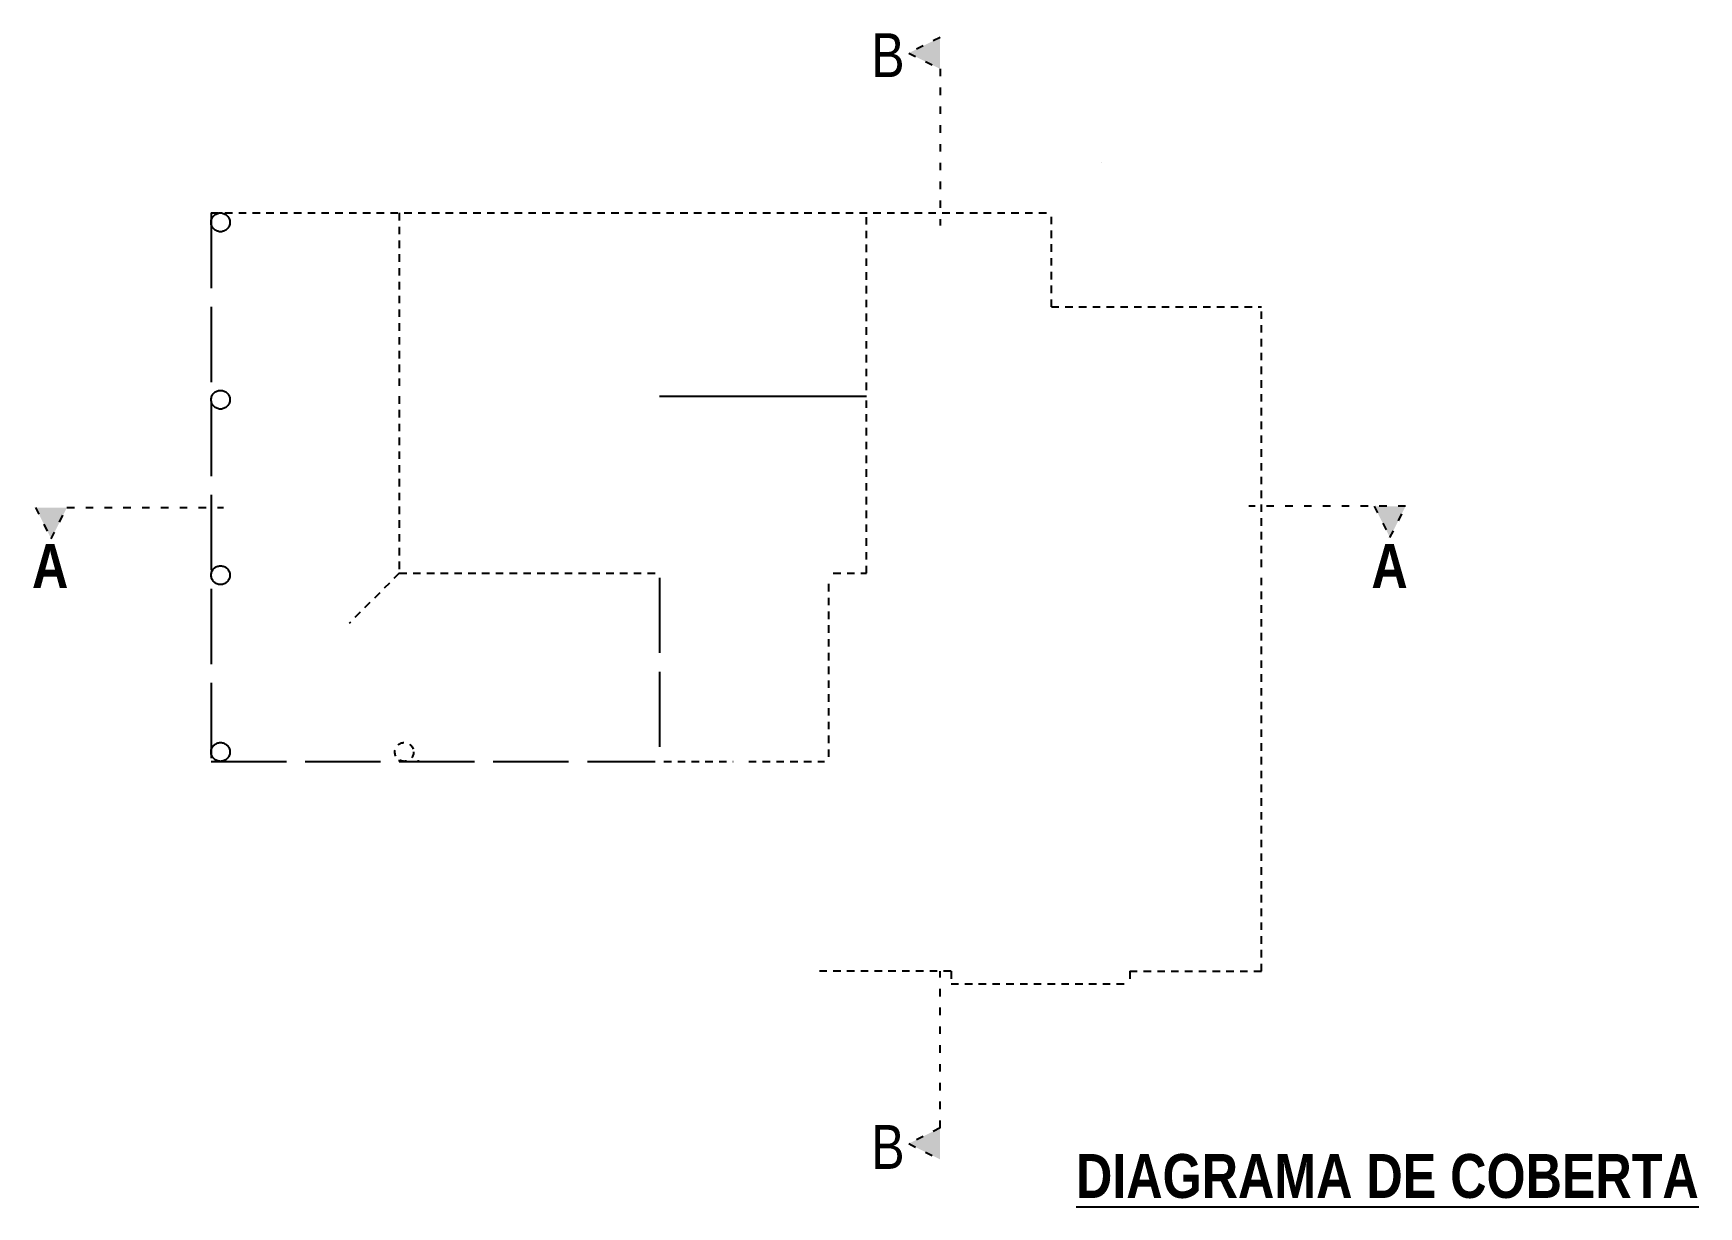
# Model space of a CAD drawing. Header units: millimetres. Extents: x -149 to 2, y 952 to 1078.
# Drawn here: x -41.59 to -15.03, y 967.97 to 986.69 of the extents above; entities that cross this region are included whole.
import ezdxf

# ---------------------------------------------------------------- set-up
doc = ezdxf.new("R2010")
doc.units = ezdxf.units.MM
doc.header["$LTSCALE"] = 0.1
doc.linetypes.add('ACAD_ISO02W100', pattern=[15, 12, -3])
doc.linetypes.add('ACAD_ISO03W100', pattern=[30, 12, -18])
doc.layers.get('0').update_dxf_attribs({"linetype": 'ACAD_ISO03W100'})
doc.layers.add('elementos cortados', color=6, linetype='Continuous')
doc.layers.add('projeção', color=7, linetype='ACAD_ISO02W100')
doc.styles.add('KARINE', font='ARIALN.TTF', dxfattribs={"height": 0.7})

msp = doc.modelspace()

# ---------------------------------------------------------------- hatches: boundary and pattern name
at = {"ltscale": 0.1}
for points in [[(-27.129, 986.627), (-27.629, 986.377), (-27.129, 986.127)], [(-41.054, 979.127), (-41.554, 979.127), (-41.304, 978.627)], [(-19.704, 979.148), (-20.204, 979.148), (-19.954, 978.648)], [(-27.129, 969.227), (-27.629, 968.977), (-27.129, 968.727)]]:
    msp.add_hatch(color=256, dxfattribs=at).paths.add_polyline_path(points)

# ---------------------------------------------------------------- linework, layer by layer
for p, q in [((-27.129, 986.627), (-27.629, 986.377)), ((-27.629, 986.377), (-27.129, 986.127)), ((-27.129, 986.127), (-27.129, 983.627)), ((-41.554, 979.127), (-41.304, 978.627)), ((-41.304, 978.627), (-41.054, 979.127)), ((-41.054, 979.127), (-38.554, 979.127)), ((-19.704, 979.148), (-22.204, 979.148)), ((-20.204, 979.148), (-19.954, 978.648)), ((-19.954, 978.648), (-19.704, 979.148)), ((-27.129, 969.227), (-27.129, 971.727)), ((-27.129, 969.227), (-27.629, 968.977)), ((-27.629, 968.977), (-27.129, 968.727))]:
    msp.add_line(p, q, dxfattribs=at)
at = {"layer": 'elementos cortados', "ltscale": 0.1}
msp.add_line((-31.604, 980.903), (-28.304, 980.902), dxfattribs=at)
at = {"layer": 'elementos cortados'}
for p, q in [((-35.754, 975.101), (-35.754, 975.077)), ((-35.454, 975.095), (-35.454, 975.077))]:
    msp.add_line(p, q, dxfattribs=at)
at = {"layer": 'projeção', "ltscale": 0.1}
for p, q in [((-24.554, 984.627), (-24.554, 984.627)), ((-38.754, 983.827), (-25.354, 983.827)), ((-35.754, 983.827), (-35.754, 981.003)), ((-28.304, 981.002), (-28.304, 983.827)), ((-25.354, 982.327), (-25.354, 983.827)), ((-25.354, 982.327), (-22.004, 982.327)), ((-22.004, 978.177), (-22.004, 982.327)), ((-35.754, 980.903), (-35.754, 978.078)), ((-28.304, 978.077), (-28.304, 980.902)), ((-35.754, 978.078), (-36.554, 977.278)), ((-35.754, 978.078), (-35.754, 978.078)), ((-35.754, 978.078), (-31.674, 978.077)), ((-28.904, 975.148), (-28.904, 978.007)), ((-28.833, 978.077), (-28.304, 978.077)), ((-22.004, 971.727), (-22.004, 978.077)), ((-31.533, 975.077), (-30.429, 975.077)), ((-30.179, 975.077), (-29.054, 975.077)), ((-29.054, 975.077), (-28.974, 975.077)), ((-26.954, 971.727), (-29.054, 971.727)), ((-26.954, 971.727), (-26.954, 971.527)), ((-26.954, 971.527), (-24.104, 971.527)), ((-24.104, 971.727), (-24.104, 971.527)), ((-24.104, 971.727), (-22.004, 971.727))]:
    msp.add_line(p, q, dxfattribs=at)
at = {"layer": 'projeção'}
for p, q in [((-38.754, 983.827), (-38.754, 975.078)), ((-38.754, 980.827), (-38.752, 980.827)), ((-38.754, 978.127), (-38.73, 978.127)), ((-38.754, 978.127), (-38.73, 978.127)), ((-38.754, 978.127), (-38.73, 978.127)), ((-31.604, 978.007), (-31.604, 975.148)), ((-38.754, 975.077), (-31.674, 975.077))]:
    msp.add_line(p, q, dxfattribs=at)
for centre, radius in [((-38.604, 983.677), 0.15), ((-38.604, 980.847), 0.149), ((-38.604, 978.047), 0.149), ((-38.604, 975.227), 0.15)]:
    msp.add_circle(centre, radius, dxfattribs=at)
at = {"layer": 'projeção', "ltscale": 0.01}
msp.add_circle((-35.674, 975.227), 0.15, dxfattribs=at)

# ---------------------------------------------------------------- texts
at = {"ltscale": 0.1, "char_height": 0.7, "attachment_point": 1, "style": 'KARINE'}
for s, insert, width in [('B', (-28.229, 986.694), 2.2041), ('{\\fArial Narrow|b1|i0|c0|p34;A}', (-41.61, 978.544), 0.97699), ('{\\fArial Narrow|b1|i0|c0|p34;A}', (-20.25, 978.544), 0.97699), ('B', (-28.229, 969.274), 2.2041), ('\\pt5.6;{\\fArial Narrow|b1|i0|c0|p34;\\L\\C30;DIAGRAMA DE COBERTA}', (-24.961, 968.811), 10.33947)]:
    msp.add_mtext(s, dxfattribs=dict(at, insert=insert, width=width))

doc.saveas('drawing.dxf')
